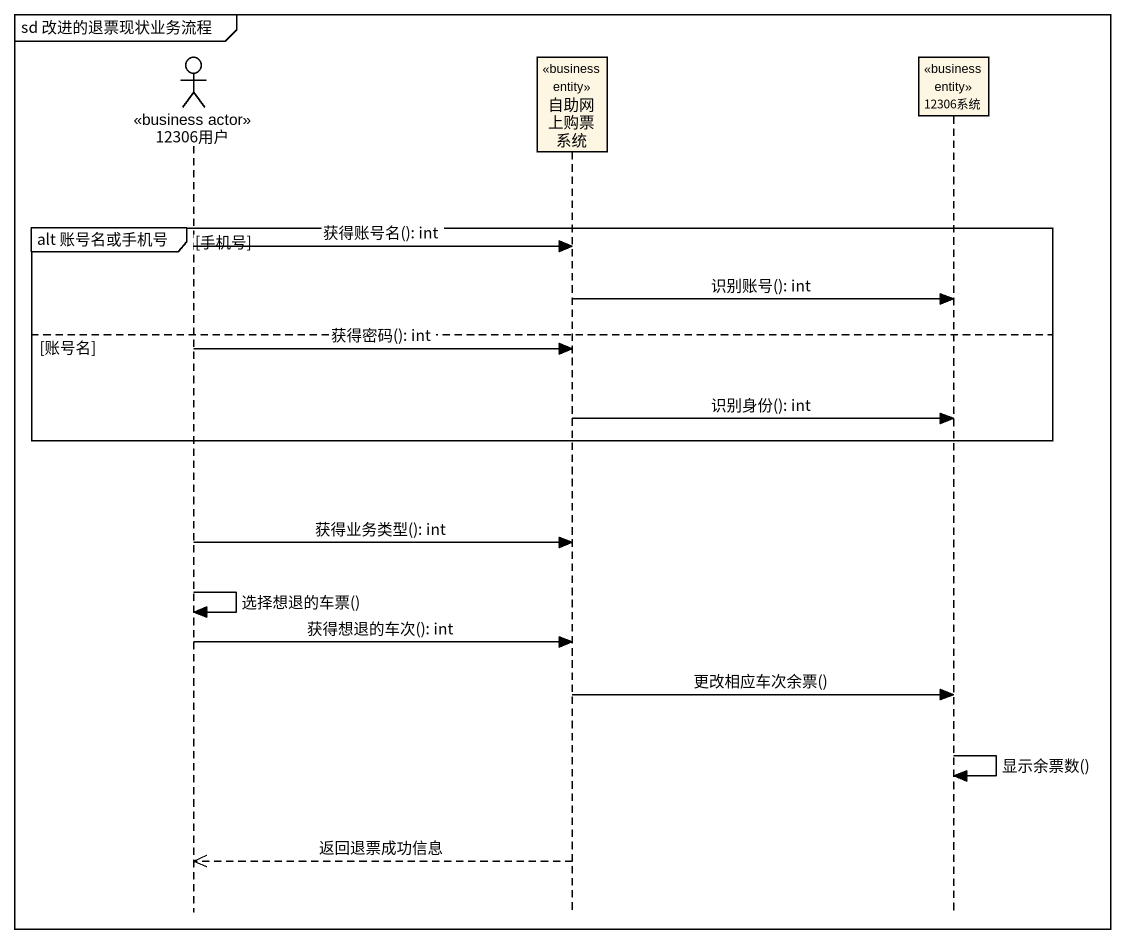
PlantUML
@startuml
mainframe sd 改进的退票现状业务流程
hide footbox
actor "12306用户" as a12306用户 <<business actor>>
participant 自助网上购票系统 <<business entity>>
participant "12306系统" as c12306系统 <<business entity>>

group alt 账号名或手机号 [手机号]
  a12306用户 -> 自助网上购票系统 : 获得账号名(): int
  自助网上购票系统 -> c12306系统 : 识别账号(): int
else 账号名
  a12306用户 -> 自助网上购票系统 : 获得密码(): int
  自助网上购票系统 -> c12306系统 : 识别身份(): int
end
a12306用户 -> 自助网上购票系统 : 获得业务类型(): int
a12306用户 -> a12306用户 : 选择想退的车票()
a12306用户 -> 自助网上购票系统 : 获得想退的车次(): int
自助网上购票系统 -> c12306系统 : 更改相应车次余票()
c12306系统 -> c12306系统 : 显示余票数()
自助网上购票系统 -->> a12306用户 : 返回退票成功信息
@enduml
